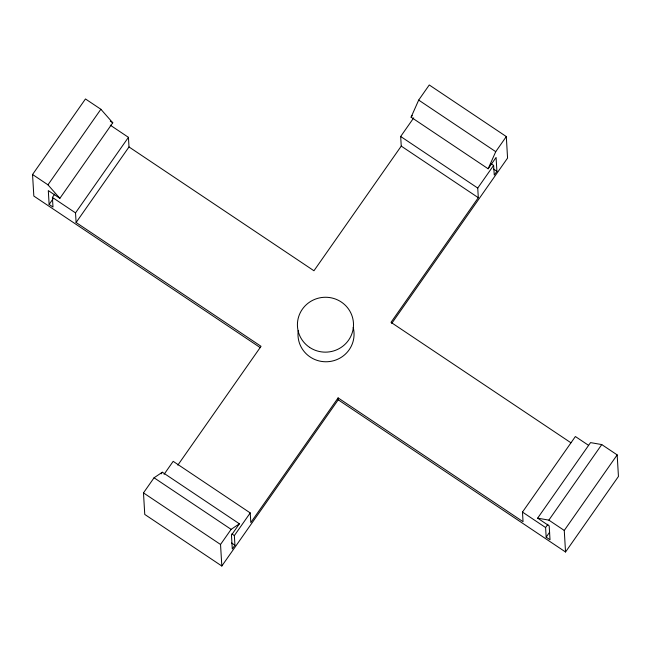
<?xml version="1.0" encoding="UTF-8"?>
<svg xmlns="http://www.w3.org/2000/svg" width="651" height="651" viewBox="0 0 651 651"><rect width="100%" height="100%" fill="white"/><g stroke="black" fill="none" stroke-linecap="round" stroke-linejoin="round"><path stroke-width="0.98" d="M491.098 163.718L493.613 165.403L494.264 175.078L496.908 171.303L496.086 157.444L488.144 168.78L411.09 117.196L418.683 100.091L429.261 84.98L506.315 136.564L507.56 158.087L391.707 323.433M488.144 168.78L495.737 151.675L506.315 136.564M260.31 347.667L33.828 196.057L32.55 174.501L85.46 98.96L100.872 109.27L112.769 122.787L59.868 198.335L48.304 190.597L49.126 204.447L52.983 207.026L52.406 197.408L54.733 194.088M59.868 198.335L47.962 184.819L100.872 109.27M49.126 204.447L53.195 198.636M177.821 465.148L261.043 346.308L76.102 222.504L75.524 212.885L128.434 137.337L110.271 125.171M76.102 222.504L129.004 146.955L128.434 137.337M588.594 445.365L575.378 436.528L522.476 512.077L523.046 521.695L338.105 397.891L338.219 399.812L221.82 566.02L144.758 514.436L143.48 492.888L154.059 477.777L162.343 472.219L239.397 523.803L231.463 535.13L232.285 548.988L234.93 545.212L234.36 535.586L250.228 512.923L173.174 461.339L164.101 474.294M161.204 473.838L162.343 472.219M411.09 117.196L412.221 115.577M129.004 146.955L313.953 270.759L401.252 146.109L400.674 136.482L413.719 117.864M221.82 566.02L220.534 544.472L231.121 529.361L239.397 523.803M570.886 442.753L391.007 322.343L478.306 197.692L477.736 188.066L493.613 165.403M338.105 397.891L250.806 522.55L250.228 512.923M547.914 524.226L545.595 527.546L546.165 537.173L550.014 539.752L549.192 525.894L537.636 518.155L590.538 442.607L601.76 444.576L617.172 454.894L618.45 476.442L565.54 551.991L338.219 399.812M537.636 518.155L548.85 520.125L601.76 444.576M546.165 537.173L549.647 532.192M565.54 551.991L564.262 530.443L617.172 454.894M418.683 100.091L495.737 151.675M493.556 169.057L496.908 171.303M400.674 136.482L477.736 188.066M401.252 146.109L478.306 197.692M110.296 121.127L112.769 122.787M32.55 174.501L47.962 184.819M548.85 520.125L564.262 530.443M52.406 197.408L75.524 212.885M522.476 512.077L545.595 527.546M154.059 477.777L231.121 529.361M231.846 533.91L234.36 535.586M231.577 542.967L234.93 545.212M143.48 492.888L220.534 544.472M353.2 327.494A28.042 27.44 -3.4 0 1 327.51 361.728A28.042 27.44 -3.4 0 1 298.272 330.48M309.583 347.365A28.042 27.44 -3.4 0 0 353.412 326.778A28.042 27.44 -3.4 0 0 313.367 299.973A28.042 27.44 -3.4 0 0 309.583 347.365"/></g></svg>
